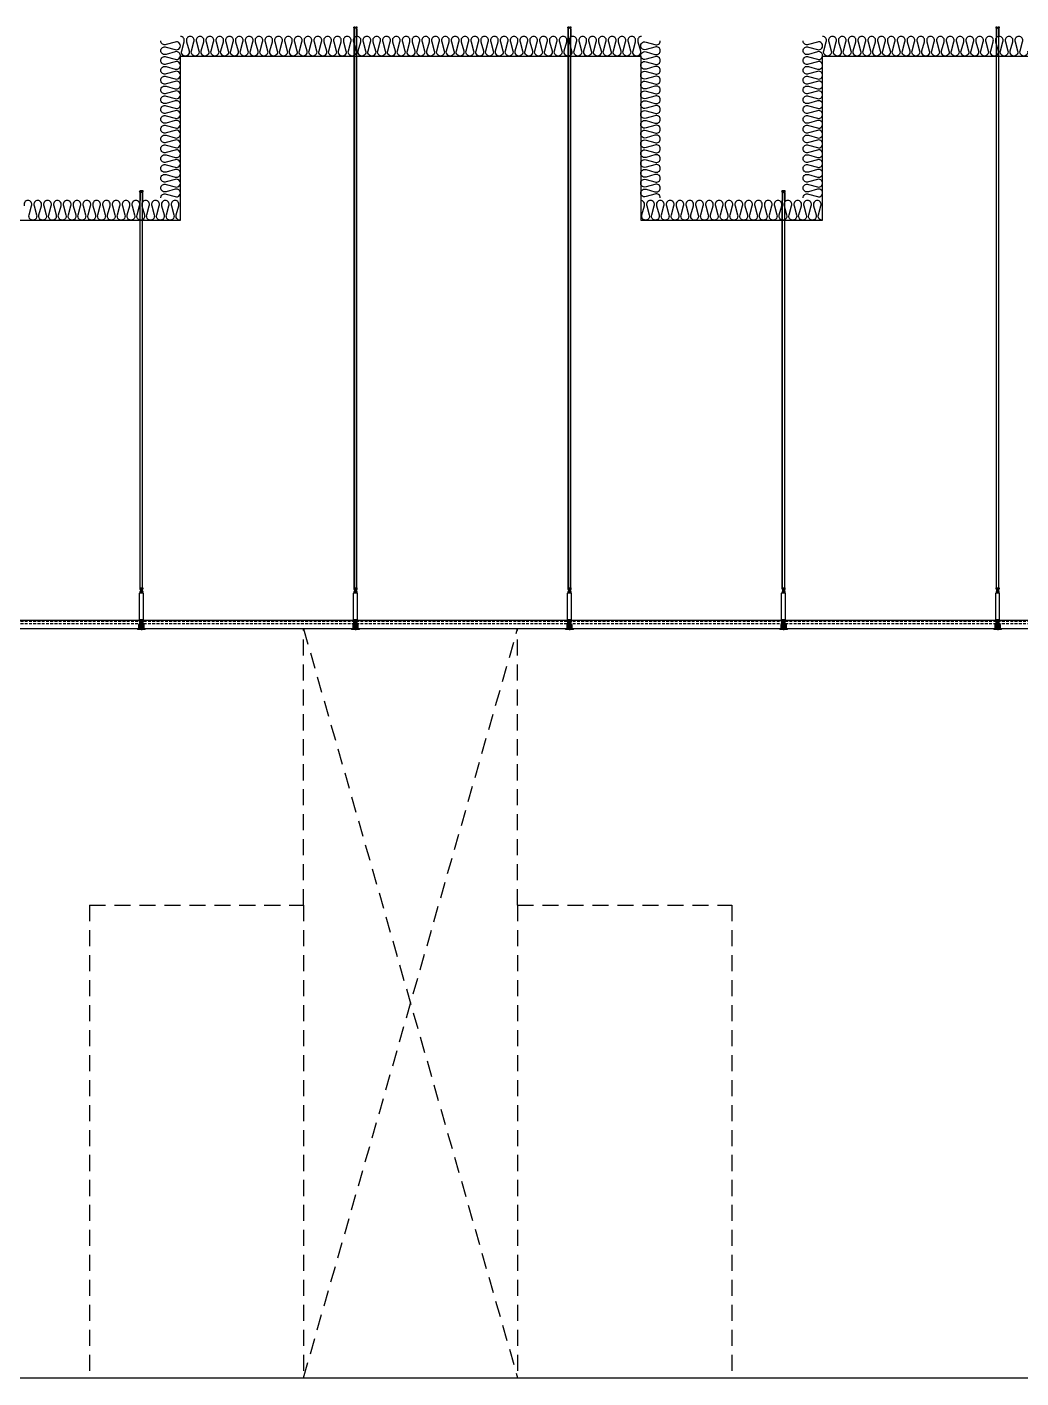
# Model space of a CAD drawing. Header units: millimetres. Extents: x 17311 to 801382, y -242618 to -104888.
# Drawn here: x 309511 to 315082, y -169229 to -161657 of the extents above; entities that cross this region are included whole.
import ezdxf

# ---------------------------------------------------------------- set-up
doc = ezdxf.new("R2010")
doc.units = ezdxf.units.MM
doc.header["$LTSCALE"] = 250
for name, pattern in [('A2', [8, 2, -2, 2, -2]), ('CENTER', [50.8, 31.75, -6.35, 6.35, -6.35]), ('CENTER2', [28.575, 19.05, -3.175, 3.175, -3.175]), ('H1', [1.5, 1, -0.5]), ('HID', [2.8, 1.8, -1]), ('HIDDEN', [9.525, 6.35, -3.175])]:
    doc.linetypes.add(name, pattern=pattern)
for name, color, linetype in [('A-ELE-252', 252, 'Continuous'), ('A-ETC-SERVER', 5, 'H1'), ('A-FIN', 6, 'Continuous'), ('C-1', 252, 'Continuous'), ('C-HANGER', 8, 'Continuous'), ('C-HANGER-C', 8, 'Continuous'), ('C-sec', 252, 'Continuous'), ('C-STL4', 252, 'Continuous'), ('C-STL6', 8, 'Continuous'), ('C-T-BAR MAIN-', 252, 'Continuous'), ('C-삼성엔지니어링_CEILING', 252, 'Continuous'), ('C-압출', 252, 'Continuous'), ('ISL', 251, 'Continuous')]:
    doc.layers.add(name, color=color, linetype=linetype)
doc.layers.add('C-중심선', color=252, linetype='CENTER2', lineweight=20)

# ---------------------------------------------------------------- blocks, each defined once
blk = doc.blocks.new('A$C612ec77b')
at = {"layer": 'A-ELE-252', "linetype": 'HID', "ltscale": 0.2}
for p, q in [((-2400, 2650), (-2400, 4200)), ((-2400, 4200), (-1200, 0)), ((-2400, 0), (-1200, 4200)), ((-1200, 2650), (-1200, 4200)), ((-3600, 2650), (-3600, 0)), ((-3600, 2650), (-2400, 2650)), ((-2400, 2650), (-2400, 0)), ((-1200, 2650), (-1200, 0)), ((-1200, 2650), (0, 2650)), ((0, 2650), (0, 0))]:
    blk.add_line(p, q, dxfattribs=at)
blk = doc.blocks.new('usgh')
at = {"layer": 'C-STL4'}
blk.add_lwpolyline([(1763311, 329517), (1763311, 329599), (1763381, 329599), (1763381, 329517)], close=True, dxfattribs=at)
at = {"layer": 'C-압출', "color": 252, "linetype": 'Continuous', "lineweight": 40, "extrusion": (0, 0, -1)}
for p, q in [((1763325, 329599), (1763322, 329596)), ((1763322, 329596), (1763325, 329592)), ((1763325, 329592), (1763322, 329588)), ((1763322, 329588), (1763325, 329584)), ((1763325, 329584), (1763322, 329580)), ((1763322, 329580), (1763325, 329576)), ((1763325, 329576), (1763322, 329572)), ((1763322, 329572), (1763325, 329568)), ((1763325, 329568), (1763322, 329565)), ((1763322, 329565), (1763325, 329561)), ((1763325, 329561), (1763322, 329557)), ((1763322, 329557), (1763325, 329553)), ((1763325, 329553), (1763322, 329549)), ((1763322, 329549), (1763325, 329545)), ((1763325, 329545), (1763322, 329541)), ((1763364, 329596), (1763368, 329599)), ((1763368, 329592), (1763364, 329596)), ((1763364, 329588), (1763368, 329592)), ((1763368, 329584), (1763364, 329588)), ((1763364, 329580), (1763368, 329584)), ((1763368, 329576), (1763364, 329580)), ((1763364, 329572), (1763368, 329576)), ((1763368, 329568), (1763364, 329572)), ((1763364, 329565), (1763368, 329568)), ((1763368, 329561), (1763364, 329565)), ((1763364, 329557), (1763368, 329561)), ((1763368, 329553), (1763364, 329557)), ((1763364, 329549), (1763368, 329553)), ((1763368, 329545), (1763364, 329549)), ((1763364, 329541), (1763368, 329545)), ((1763325, 329522), (1763320, 329517)), ((1763322, 329541), (1763325, 329538)), ((1763325, 329538), (1763322, 329534)), ((1763322, 329534), (1763325, 329530)), ((1763325, 329530), (1763322, 329526)), ((1763322, 329526), (1763325, 329522)), ((1763363, 329517), (1763368, 329522)), ((1763368, 329538), (1763364, 329541)), ((1763364, 329534), (1763368, 329538)), ((1763368, 329530), (1763364, 329534)), ((1763364, 329526), (1763368, 329530)), ((1763368, 329522), (1763364, 329526))]:
    blk.add_line(p, q, dxfattribs=at)
at = {"layer": 'C-중심선'}
blk.add_line((1763346, 329623), (1763346, 329480), dxfattribs=at)
blk = doc.blocks.new('r6okghj')
at = {"layer": 'C-삼성엔지니어링_CEILING'}
for p, q in [((1770244, 316436), (1770234, 316431)), ((1770244, 316390), (1770234, 316396)), ((1770344, 316436), (1770244, 316436)), ((1770253, 316436), (1770264, 316431)), ((1770253, 316390), (1770264, 316396)), ((1770274, 316436), (1770264, 316431)), ((1770264, 316396), (1770264, 316431)), ((1770274, 316390), (1770264, 316396)), ((1770314, 316436), (1770324, 316431)), ((1770314, 316390), (1770324, 316396)), ((1770334, 316436), (1770324, 316431)), ((1770324, 316396), (1770324, 316431)), ((1770334, 316390), (1770324, 316396)), ((1770344, 316436), (1770354, 316431)), ((1770344, 316390), (1770354, 316396))]:
    blk.add_line(p, q, dxfattribs=at)
for points in [[(1770234, 316431), (1770234, 316396)], [(1770244, 316390), (1770344, 316390)], [(1770354, 316396), (1770354, 316431)]]:
    blk.add_lwpolyline(points, dxfattribs=at)
blk = doc.blocks.new('격자틀-1')
at = {"layer": 'C-HANGER'}
for p, q in [((-16.4, 230.4), (6.3, 230.4)), ((-16.4, 230.4), (-16.4, 228.9)), ((-16.4, 228.9), (6.3, 228.9)), ((6.3, 230.4), (6.3, 228.9))]:
    blk.add_line(p, q, dxfattribs=at)
at = {"layer": 'C-HANGER-C'}
for p, q in [((-16.1, 52.1), (-16.1, 202)), ((6, 202), (-16.1, 202)), ((6, 52.1), (6, 202)), ((6, 52.1), (-16.1, 52.1))]:
    blk.add_line(p, q, dxfattribs=at)
at = {"layer": 'C-STL6', "linetype": 'CENTER2', "ltscale": 20}
blk.add_line((-5, 52.7), (-5, -5), dxfattribs=at)
at = {"layer": 'C-T-BAR MAIN-'}
blk.add_lwpolyline([(-14.3, 41.1), (-14.3, 52.1), (4.2, 52.1), (4.2, 41.1), (2.2, 41.1), (2.2, 50.1), (-12.3, 50.1), (-12.3, 41.1), (-14.3, 41.1)], dxfattribs=at)
at = {"layer": 'C-삼성엔지니어링_CEILING'}
for p, q in [((-14, 202), (-14, 203.8)), ((-12.4, 210.8), (-13.9, 209.9)), ((-12.4, 203.8), (-13.9, 204.7)), ((2.3, 210.8), (-12.4, 210.8)), ((2.3, 203.8), (-12.4, 203.8)), ((-11.1, 210.8), (-9.5, 209.9)), ((-11.1, 203.8), (-9.5, 204.7)), ((-10.7, 220.3), (-2.2, 222)), ((-10.7, 220.3), (-9.9, 221.6)), ((-10.7, 218.1), (1, 220.5)), ((-10.7, 220.3), (-9.9, 219.4)), ((-10.7, 218.1), (-9.9, 219.4)), ((-10.7, 215.9), (1, 218.3)), ((-10.7, 218.1), (-9.9, 217.2)), ((-10.7, 215.9), (-9.9, 217.2)), ((-10.7, 213.7), (1, 216.1)), ((-10.7, 215.9), (-9.9, 215)), ((-10.7, 213.7), (-9.9, 215)), ((-10.7, 213.7), (-9.9, 212.8)), ((-10.4, 213.4), (-10.4, 210.8)), ((-10.3, 222), (-9.9, 221.6)), ((-9.9, 221.6), (-7.6, 222)), ((-9.9, 221.6), (-7.6, 222)), ((-9.9, 219.4), (-0.2, 221.3)), ((-9.9, 219.4), (-0.2, 221.3)), ((-9.9, 217.2), (-0.2, 219.1)), ((-9.9, 217.2), (-0.2, 219.1)), ((-9.9, 215), (-0.2, 216.9)), ((-9.9, 215), (-0.2, 216.9)), ((-9.9, 212.8), (-0.2, 214.7)), ((-9.9, 212.8), (-0.2, 214.7)), ((-8, 210.8), (-9.5, 209.9)), ((-9.5, 204.7), (-9.5, 209.9)), ((-8, 203.8), (-9.5, 204.7)), ((-2.1, 210.8), (-0.6, 209.9)), ((-2.1, 203.8), (-0.6, 204.7)), ((1, 210.8), (-0.6, 209.9)), ((-0.6, 204.7), (-0.6, 209.9)), ((1, 203.8), (-0.6, 204.7)), ((-0.2, 221.3), (0.4, 222)), ((-0.2, 221.3), (1, 220.5)), ((-0.2, 219.1), (1, 220.5)), ((-0.2, 219.1), (1, 218.3)), ((-0.2, 216.9), (1, 218.3)), ((-0.2, 216.9), (1, 216.1)), ((-0.2, 214.7), (1, 216.1)), ((0.3, 215.3), (0.3, 210.8)), ((0.3, 215.3), (0.3, 210.8)), ((2.3, 210.8), (3.8, 209.9)), ((2.3, 203.8), (3.8, 204.7)), ((3.9, 202), (3.9, 203.8))]:
    blk.add_line(p, q, dxfattribs=at)
for points in [[(3.9, 203.8), (-14, 203.8)], [(-13.9, 209.9), (-13.9, 204.7)], [(-12.4, 203.8), (2.3, 203.8)], [(3.8, 204.7), (3.8, 209.9)]]:
    blk.add_lwpolyline(points, dxfattribs=at)
at = {"layer": 'C-압출', "linetype": 'Continuous', "lineweight": 40, "extrusion": (0, 0, -1)}
for p, q in [((-25.1, 0.3), (-25.1, 2.2)), ((-24.8, 2.5), (-12.6, 2.5)), ((-10.1, 0), (-24.8, 0)), ((-12.3, 2.8), (-12.3, 28.3)), ((-10.1, 50), (-8.3, 50)), ((-9.8, 19.7), (-9.8, 18.9)), ((-9.8, 18.9), (-9.2, 18.3)), ((-9.2, 18.3), (-9.8, 17.6)), ((-9.8, 17.6), (-9.2, 17)), ((-9.2, 17), (-9.8, 16.4)), ((-9.8, 16.4), (-9.2, 15.8)), ((-9.2, 15.8), (-9.8, 15.1)), ((-9.8, 15.1), (-9.2, 14.5)), ((-9.2, 14.5), (-9.8, 13.9)), ((-9.8, 13.9), (-9.2, 13.2)), ((-9.2, 13.2), (-9.8, 12.6)), ((-9.8, 12.6), (-9.2, 12)), ((-9.2, 12), (-9.8, 11.4)), ((-9.8, 11.4), (-9.2, 10.8)), ((-9.2, 10.8), (-9.8, 10.1)), ((-9.8, 10.1), (-9.2, 9.5)), ((-9.2, 9.5), (-9.8, 8.9)), ((-9.8, 8.9), (-9.2, 8.2)), ((-9.2, 8.2), (-9.8, 7.6)), ((-9.8, 7.6), (-9.2, 7)), ((-9.2, 7), (-9.8, 6.4)), ((-9.8, 6.4), (-9.2, 5.8)), ((-9.2, 5.8), (-9.8, 5.1)), ((-9.8, 5.1), (-9.2, 4.5)), ((-9.2, 4.5), (-9.8, 3.9)), ((-9.8, 3.9), (-9.2, 3.2)), ((-9.2, 3.2), (-9.8, 2.6)), ((-9.8, 2.6), (-9.2, 2)), ((-9.2, 2), (-9.8, 1.4)), ((-9.8, 1.4), (-9.8, 0.6)), ((-9.8, 0.6), (-9.8, 0.3)), ((-0.6, 20), (-9.5, 20)), ((-8.1, 49.7), (-8.1, 49.5)), ((-2, 49), (-2, 49.7)), ((-1.7, 50), (0.1, 50)), ((-0.9, 17.6), (-0.3, 18.3)), ((-0.3, 17), (-0.9, 17.6)), ((-0.9, 16.4), (-0.3, 17)), ((-0.3, 15.8), (-0.9, 16.4)), ((-0.9, 15.1), (-0.3, 15.8)), ((-0.3, 14.5), (-0.9, 15.1)), ((-0.9, 13.9), (-0.3, 14.5)), ((-0.3, 13.2), (-0.9, 13.9)), ((-0.9, 12.6), (-0.3, 13.2)), ((-0.3, 12), (-0.9, 12.6)), ((-0.9, 11.4), (-0.3, 12)), ((-0.3, 10.8), (-0.9, 11.4)), ((-0.9, 10.1), (-0.3, 10.8)), ((-0.3, 9.5), (-0.9, 10.1)), ((-0.9, 8.9), (-0.3, 9.5)), ((-0.3, 8.2), (-0.9, 8.9)), ((-0.9, 7.6), (-0.3, 8.2)), ((-0.3, 7), (-0.9, 7.6)), ((-0.9, 6.4), (-0.3, 7)), ((-0.3, 5.8), (-0.9, 6.4)), ((-0.9, 5.1), (-0.3, 5.8)), ((-0.3, 4.5), (-0.9, 5.1)), ((-0.9, 3.9), (-0.3, 4.5)), ((-0.3, 3.2), (-0.9, 3.9)), ((-0.9, 2.6), (-0.3, 3.2)), ((-0.3, 2), (-0.9, 2.6)), ((-0.9, 1.4), (-0.3, 2)), ((-0.3, 0.8), (-0.9, 1.4)), ((-0.3, 18.3), (-0.3, 19.7)), ((-0.3, 0.3), (-0.3, 0.8)), ((14.7, 0), (0, 0)), ((2.2, 28.3), (2.2, 2.8)), ((2.5, 2.5), (14.7, 2.5)), ((14.9, 2.2), (14.9, 0.3))]:
    blk.add_line(p, q, dxfattribs=at)
at = {"layer": 'C-압출', "linetype": 'Continuous', "lineweight": 40}
for p, q in [((-12.3, 28.3), (-12.3, 49.7)), ((-12, 50), (-8.3, 50)), ((-9.3, 31.3), (-9.3, 44.7)), ((-9, 45), (-8.3, 45)), ((-9, 31), (-1.1, 31)), ((-8.1, 49.7), (-8.1, 45.3)), ((-2, 49.7), (-2, 45.3)), ((-1.7, 50), (1.9, 50)), ((-1.7, 45), (-1.1, 45)), ((-0.8, 31.3), (-0.8, 44.7)), ((2.2, 28.3), (2.2, 49.7))]:
    blk.add_line(p, q, dxfattribs=at)
at = {"layer": 'C-압출', "linetype": 'Continuous', "lineweight": 40, "extrusion": (0, 0, -1)}
for centre, start, end in [((24.8, 0.3), 270, 0), ((12.6, 2.8), 180, 270), ((10.1, 0.3), 180, 270), ((9.5, 19.7), 0, 90), ((8.3, 49.7), 90, 180), ((1.7, 49.7), 0, 90), ((0.6, 19.7), 90, 180), ((0, 0.3), 270, 0), ((-2.5, 2.8), 270, 0), ((-14.7, 2.2), 90, 180), ((-14.7, 0.3), 180, 270)]:
    blk.add_arc(centre, 0.3, start, end, dxfattribs=at)
at = {"layer": 'C-압출', "linetype": 'Continuous', "lineweight": 40}
for centre, start, end in [((-12, 49.7), 90, 180), ((-9, 44.7), 90, 180), ((-9, 31.3), 180, 270), ((-8.3, 49.7), 0, 90), ((-8.3, 45.3), 270, 0), ((-1.7, 45.3), 180, 270), ((-1.1, 44.7), 0, 90), ((-1.1, 31.3), 270, 0), ((1.9, 49.7), 0, 90)]:
    blk.add_arc(centre, 0.3, start, end, dxfattribs=at)
at = {"layer": 'C-압출'}
blk.add_arc((-1.7, 49.7), 0.3, 90, 180, dxfattribs=at)
at = {"layer": 'C-중심선', "linetype": 'CENTER', "lineweight": 5}
blk.add_line((-14.5, 25.5), (4.4, 25.5), dxfattribs=at)
at = {"layer": 'C-HANGER-C'}
for name, p, xscale, yscale, zscale in [('r6okghj', (-263370.1, -46847), 0.1487691112046762, 0.1487691112046762, 0.1487691112046762), ('usgh', (-176673.6, -32977.4), 0.1001893939418906, 0.1001893939418906, 0.1001893939418906)]:
    blk.add_blockref(name, p, dxfattribs=dict(at, xscale=xscale, yscale=yscale, zscale=zscale))

msp = doc.modelspace()

# ---------------------------------------------------------------- linework, layer by layer
at = {"layer": 'A-FIN'}
for p, q in [((295060.7, -169229.5), (360660.7, -169229.5)), ((297260.7, -169229.5), (327760.7, -169229.5))]:
    msp.add_line(p, q, dxfattribs=at)
at = {"layer": 'C-1', "linetype": 'A2'}
for p, q in [((311343.1, -161662.3), (311342, -161659.5)), ((311346.9, -161666.7), (311342.6, -161656.9)), ((311348.2, -161657.2), (311342.6, -161658.4)), ((311343.1, -161662.3), (311344, -161662)), ((311343.8, -161664), (311344.7, -161663.7)), ((311344.9, -161666.7), (311343.8, -161664)), ((311344.7, -161663.7), (311344, -161662)), ((311344.9, -161709.5), (311344.9, -161666.7)), ((311346.9, -161709.5), (311346.9, -161666.7)), ((311351.8, -161665.9), (311349.2, -161657.7)), ((311351.8, -161665.9), (311354.4, -161657.7)), ((311360.9, -161658.4), (311355.3, -161657.2)), ((311356.6, -161666.7), (311360.9, -161656.9)), ((311356.6, -161666.7), (311356.6, -161709.5)), ((311358.6, -161666.7), (311359.7, -161664)), ((311358.6, -161666.7), (311358.6, -161709.5)), ((311358.8, -161663.7), (311359.5, -161662)), ((311359.7, -161664), (311358.8, -161663.7)), ((311360.4, -161662.3), (311359.5, -161662)), ((311360.4, -161662.3), (311361.5, -161659.5)), ((312543.1, -161662.3), (312542, -161659.5)), ((312546.9, -161666.7), (312542.6, -161656.9)), ((312548.2, -161657.2), (312542.6, -161658.4)), ((312543.1, -161662.3), (312544, -161662)), ((312543.8, -161664), (312544.7, -161663.7)), ((312544.9, -161666.7), (312543.8, -161664)), ((312544.7, -161663.7), (312544, -161662)), ((312544.9, -161709.5), (312544.9, -161666.7)), ((312546.9, -161709.5), (312546.9, -161666.7)), ((312551.8, -161665.9), (312549.2, -161657.7)), ((312551.8, -161665.9), (312554.4, -161657.7)), ((312560.9, -161658.4), (312555.3, -161657.2)), ((312556.6, -161666.7), (312560.9, -161656.9)), ((312556.6, -161666.7), (312556.6, -161709.5)), ((312558.6, -161666.7), (312559.7, -161664)), ((312558.6, -161666.7), (312558.6, -161709.5)), ((312558.8, -161663.7), (312559.5, -161662)), ((312559.7, -161664), (312558.8, -161663.7)), ((312560.4, -161662.3), (312559.5, -161662)), ((312560.4, -161662.3), (312561.5, -161659.5)), ((314943.1, -161662.3), (314942, -161659.5)), ((314946.9, -161666.7), (314942.6, -161656.9)), ((314948.2, -161657.2), (314942.6, -161658.4)), ((314943.1, -161662.3), (314944, -161662)), ((314943.8, -161664), (314944.7, -161663.7)), ((314944.9, -161666.7), (314943.8, -161664)), ((314944.7, -161663.7), (314944, -161662)), ((314944.9, -161709.5), (314944.9, -161666.7)), ((314946.9, -161709.5), (314946.9, -161666.7)), ((314951.8, -161665.9), (314949.2, -161657.7)), ((314951.8, -161665.9), (314954.4, -161657.7)), ((314960.9, -161658.4), (314955.3, -161657.2)), ((314956.6, -161666.7), (314960.9, -161656.9)), ((314956.6, -161666.7), (314956.6, -161709.5)), ((314958.6, -161666.7), (314959.7, -161664)), ((314958.6, -161666.7), (314958.6, -161709.5)), ((314958.8, -161663.7), (314959.5, -161662)), ((314959.7, -161664), (314958.8, -161663.7)), ((314960.4, -161662.3), (314959.5, -161662)), ((314960.4, -161662.3), (314961.5, -161659.5)), ((310143.1, -162582.3), (310142, -162579.5)), ((310146.9, -162586.7), (310142.6, -162576.9)), ((310148.2, -162577.2), (310142.6, -162578.4)), ((310143.1, -162582.3), (310144, -162582)), ((310143.8, -162584), (310144.7, -162583.7)), ((310144.9, -162586.7), (310143.8, -162584)), ((310144.7, -162583.7), (310144, -162582)), ((310159.4, -162574.6), (310144.1, -162574.6)), ((310151.8, -162585.9), (310149.2, -162577.7)), ((310151.8, -162585.9), (310154.4, -162577.7)), ((310160.9, -162578.4), (310155.3, -162577.2)), ((310156.6, -162586.7), (310160.9, -162576.9)), ((310158.6, -162586.7), (310159.7, -162584)), ((310158.8, -162583.7), (310159.5, -162582)), ((310159.7, -162584), (310158.8, -162583.7)), ((310160.4, -162582.3), (310159.5, -162582)), ((310160.4, -162582.3), (310161.5, -162579.5)), ((313743.1, -162582.3), (313742, -162579.5)), ((313746.9, -162586.7), (313742.6, -162576.9)), ((313748.2, -162577.2), (313742.6, -162578.4)), ((313743.1, -162582.3), (313744, -162582)), ((313743.8, -162584), (313744.7, -162583.7)), ((313744.9, -162586.7), (313743.8, -162584)), ((313744.7, -162583.7), (313744, -162582)), ((313759.4, -162574.6), (313744.1, -162574.6)), ((313751.8, -162585.9), (313749.2, -162577.7)), ((313751.8, -162585.9), (313754.4, -162577.7)), ((313760.9, -162578.4), (313755.3, -162577.2)), ((313756.6, -162586.7), (313760.9, -162576.9)), ((313758.6, -162586.7), (313759.7, -162584)), ((313758.8, -162583.7), (313759.5, -162582)), ((313759.7, -162584), (313758.8, -162583.7)), ((313760.4, -162582.3), (313759.5, -162582)), ((313760.4, -162582.3), (313761.5, -162579.5)), ((310144.9, -162629.5), (310144.9, -162586.7)), ((310146.9, -162629.5), (310146.9, -162586.7)), ((310156.6, -162586.7), (310156.6, -162629.5)), ((310158.6, -162586.7), (310158.6, -162629.5)), ((313744.9, -162629.5), (313744.9, -162586.7)), ((313746.9, -162629.5), (313746.9, -162586.7)), ((313756.6, -162586.7), (313756.6, -162629.5)), ((313758.6, -162586.7), (313758.6, -162629.5))]:
    msp.add_line(p, q, dxfattribs=at)
for centre, radius, start, end in [((311342.8, -161659.2), 0.808, 102.52881, 201.80141), ((311348.4, -161658), 0.808, 17.65012, 102.52881), ((311355.1, -161658), 0.808, 77.47119, 162.34988), ((311360.8, -161659.2), 0.808, 338.19859, 77.47119), ((312542.8, -161659.2), 0.808, 102.52881, 201.80141), ((312548.4, -161658), 0.808, 17.65012, 102.52881), ((312555.1, -161658), 0.808, 77.47119, 162.34988), ((312560.8, -161659.2), 0.808, 338.19859, 77.47119), ((314942.8, -161659.2), 0.808, 102.52881, 201.80141), ((314948.4, -161658), 0.808, 17.65012, 102.52881), ((314955.1, -161658), 0.808, 77.47119, 162.34988), ((314960.8, -161659.2), 0.808, 338.19859, 77.47119), ((310142.8, -162579.2), 0.808, 102.52881, 201.80141), ((310144.1, -162576.2), 1.62, 90, 203.42869), ((310148.4, -162578), 0.808, 17.65012, 102.52881), ((310155.1, -162578), 0.808, 77.47119, 162.34988), ((310159.4, -162576.2), 1.62, 336.57131, 90), ((310160.8, -162579.2), 0.808, 338.19859, 77.47119), ((313742.8, -162579.2), 0.808, 102.52881, 201.80141), ((313744.1, -162576.2), 1.62, 90, 203.42869), ((313748.4, -162578), 0.808, 17.65012, 102.52881), ((313755.1, -162578), 0.808, 77.47119, 162.34988), ((313759.4, -162576.2), 1.62, 336.57131, 90), ((313760.8, -162579.2), 0.808, 338.19859, 77.47119)]:
    msp.add_arc(centre, radius, start, end, dxfattribs=at)
at = {"layer": 'C-HANGER'}
for p, q in [((311344.6, -164801.5), (311344.6, -161709.5)), ((311345.5, -164801.5), (311345.5, -161709.5)), ((311358, -164801.5), (311358, -161709.5)), ((311358.9, -164801.5), (311358.9, -161709.5)), ((312544.6, -164801.5), (312544.6, -161709.5)), ((312545.5, -164801.5), (312545.5, -161709.5)), ((312558, -164801.5), (312558, -161709.5)), ((312558.9, -164801.5), (312558.9, -161709.5)), ((314944.6, -164801.5), (314944.6, -161709.5)), ((314945.5, -164801.5), (314945.5, -161709.5)), ((314958, -164801.5), (314958, -161709.5)), ((314958.9, -164801.5), (314958.9, -161709.5)), ((310144.6, -164801.5), (310144.6, -162629.5)), ((310145.5, -164801.5), (310145.5, -162629.5)), ((310158, -164801.5), (310158, -162629.5)), ((310158.9, -164801.5), (310158.9, -162629.5)), ((313744.6, -164801.5), (313744.6, -162629.5)), ((313745.5, -164801.5), (313745.5, -162629.5)), ((313758, -164801.5), (313758, -162629.5)), ((313758.9, -164801.5), (313758.9, -162629.5))]:
    msp.add_line(p, q, dxfattribs=at)
at = {"layer": 'C-sec'}
for points in [[(308965.7, -165028.7), (310137.8, -165028.7, 0.361786), (310138.1, -165028.4), (310138.1, -165006.7), (310138.8, -165006.7), (310138.8, -165029.2, -0.414214), (310138.5, -165029.5), (308965.1, -165029.5, -0.414214), (308964.8, -165029.2), (308964.8, -165006.7), (308965.5, -165006.7), (308965.5, -165028.4, 0.414214), (308965.8, -165028.7)], [(310165.7, -165028.7), (311337.8, -165028.7, 0.361786), (311338.1, -165028.4), (311338.1, -165006.7), (311338.8, -165006.7), (311338.8, -165029.2, -0.414214), (311338.5, -165029.5), (310165.1, -165029.5, -0.414214), (310164.8, -165029.2), (310164.8, -165006.7), (310165.5, -165006.7), (310165.5, -165028.4, 0.414214), (310165.8, -165028.7)], [(311365.7, -165028.7), (312537.8, -165028.7, 0.361786), (312538.1, -165028.4), (312538.1, -165006.7), (312538.8, -165006.7), (312538.8, -165029.2, -0.414214), (312538.5, -165029.5), (311365.1, -165029.5, -0.414214), (311364.8, -165029.2), (311364.8, -165006.7), (311365.5, -165006.7), (311365.5, -165028.4, 0.414214), (311365.8, -165028.7)], [(312565.7, -165028.7), (313737.8, -165028.7, 0.361786), (313738.1, -165028.4), (313738.1, -165006.7), (313738.8, -165006.7), (313738.8, -165029.2, -0.414214), (313738.5, -165029.5), (312565.1, -165029.5, -0.414214), (312564.8, -165029.2), (312564.8, -165006.7), (312565.5, -165006.7), (312565.5, -165028.4, 0.414214), (312565.8, -165028.7)], [(313765.7, -165028.7), (314937.8, -165028.7, 0.361786), (314938.1, -165028.4), (314938.1, -165006.7), (314938.8, -165006.7), (314938.8, -165029.2, -0.414214), (314938.5, -165029.5), (313765.1, -165029.5, -0.414214), (313764.8, -165029.2), (313764.8, -165006.7), (313765.5, -165006.7), (313765.5, -165028.4, 0.414214), (313765.8, -165028.7)], [(314965.7, -165028.7), (316137.8, -165028.7, 0.361786), (316138.1, -165028.4), (316138.1, -165006.7), (316138.8, -165006.7), (316138.8, -165029.2, -0.414214), (316138.5, -165029.5), (314965.1, -165029.5, -0.414214), (314964.8, -165029.2), (314964.8, -165006.7), (314965.5, -165006.7), (314965.5, -165028.4, 0.414214), (314965.8, -165028.7)]]:
    msp.add_lwpolyline(points, format="xyb", dxfattribs=at)
at = {"layer": 'C-STL6'}
msp.add_line((297282.6, -164982), (358438.8, -164982), dxfattribs=at)
at = {"layer": 'C-STL6', "linetype": 'HIDDEN', "ltscale": 0.01}
for p, q in [((297282.6, -164986.9), (358438.8, -164986.9)), ((297282.6, -165000.9), (358438.8, -165000.9))]:
    msp.add_line(p, q, dxfattribs=at)
at = {"layer": 'ISL'}
for points in [[(310260.7, -162614.5, -0.524856), (310290.5, -162593.9), (310340.9, -162607.6, 1.449198), (310340.9, -162566.4), (310290.5, -162580.1, -0.524856), (310260.7, -162559.5, -0.524856), (310290.5, -162538.9), (310340.9, -162552.6, 1.449198), (310340.9, -162511.4), (310290.5, -162525.1, -0.524856), (310260.7, -162504.5, -0.524856), (310290.5, -162483.9), (310340.9, -162497.6, 1.449198), (310340.9, -162456.4), (310290.5, -162470.1, -0.524856), (310260.7, -162449.5, -0.524856), (310290.5, -162428.9), (310340.9, -162442.6, 1.449198), (310340.9, -162401.4), (310290.5, -162415.1, -0.524856), (310260.7, -162394.5, -0.524856), (310290.5, -162373.9), (310340.9, -162387.6, 1.449198), (310340.9, -162346.4), (310290.5, -162360.1, -0.524856), (310260.7, -162339.5, -0.524856), (310290.5, -162318.9), (310340.9, -162332.6, 1.449198), (310340.9, -162291.4), (310290.5, -162305.1, -0.524856), (310260.7, -162284.5, -0.524856), (310290.5, -162263.9), (310340.9, -162277.6, 1.449198), (310340.9, -162236.4), (310290.5, -162250.1, -0.524856), (310260.7, -162229.5, -0.524856), (310290.5, -162208.9), (310340.9, -162222.6, 1.449198), (310340.9, -162181.4), (310290.5, -162195.1, -0.524856), (310260.7, -162174.5, -0.524856), (310290.5, -162153.9), (310340.9, -162167.6, 1.449198), (310340.9, -162126.4), (310290.5, -162140.1, -0.524856), (310260.7, -162119.5, -0.524856), (310290.5, -162098.9), (310340.9, -162112.6, 1.449198), (310340.9, -162071.4), (310290.5, -162085.1, -0.524856), (310260.7, -162064.5, -0.524856), (310290.5, -162043.9), (310340.9, -162057.6, 1.449198), (310340.9, -162016.4), (310290.5, -162030.1, -0.524856), (310260.7, -162009.5, -0.524856), (310290.5, -161988.9), (310340.9, -162002.6, 1.449198), (310340.9, -161961.4), (310290.5, -161975.1, -0.524856), (310260.7, -161954.5, -0.524856), (310290.5, -161933.9), (310340.9, -161947.6, 1.449198), (310340.9, -161906.4), (310290.5, -161920.1, -0.524856), (310260.7, -161899.5, -0.524856), (310290.5, -161878.9), (310340.9, -161892.6, 1.449198), (310340.9, -161851.4), (310290.5, -161865.1, -0.524856), (310260.7, -161844.5, -0.524856), (310290.5, -161823.9), (310340.9, -161837.6, 1.449198), (310340.9, -161796.4), (310290.5, -161810.1, -0.524856), (310260.7, -161789.5, -0.524856), (310290.5, -161768.9), (310340.9, -161782.6, 1.449198), (310340.9, -161741.4), (310290.5, -161755.1, -0.524856), (310260.7, -161734.5)], [(312955.7, -161709.5, 0.524856), (312935.1, -161739.3), (312948.7, -161789.7, -1.449198), (312907.6, -161789.7), (312921.2, -161739.3, 0.524856), (312900.7, -161709.5, 0.524856), (312880.1, -161739.3), (312893.7, -161789.7, -1.449198), (312852.6, -161789.7), (312866.2, -161739.3, 0.524856), (312845.7, -161709.5, 0.524856), (312825.1, -161739.3), (312838.7, -161789.7, -1.449198), (312797.6, -161789.7), (312811.2, -161739.3, 0.524856), (312790.7, -161709.5, 0.524856), (312770.1, -161739.3), (312783.7, -161789.7, -1.449198), (312742.6, -161789.7), (312756.2, -161739.3, 0.524856), (312735.7, -161709.5, 0.524856), (312715.1, -161739.3), (312728.7, -161789.7, -1.449198), (312687.6, -161789.7), (312701.2, -161739.3, 0.524856), (312680.7, -161709.5, 0.524856), (312660.1, -161739.3), (312673.7, -161789.7, -1.449198), (312632.6, -161789.7), (312646.2, -161739.3, 0.524856), (312625.7, -161709.5, 0.524856), (312605.1, -161739.3), (312618.7, -161789.7, -1.449198), (312577.6, -161789.7), (312591.2, -161739.3, 0.524856), (312570.7, -161709.5, 0.524856), (312550.1, -161739.3), (312563.7, -161789.7, -1.449198), (312522.6, -161789.7), (312536.2, -161739.3, 0.524856), (312515.7, -161709.5, 0.524856), (312495.1, -161739.3), (312508.7, -161789.7, -1.449198), (312467.6, -161789.7), (312481.2, -161739.3, 0.524856), (312460.7, -161709.5, 0.524856), (312440.1, -161739.3), (312453.7, -161789.7, -1.449198), (312412.6, -161789.7), (312426.2, -161739.3, 0.524856), (312405.7, -161709.5, 0.524856), (312385.1, -161739.3), (312398.7, -161789.7, -1.449198), (312357.6, -161789.7), (312371.2, -161739.3, 0.524856), (312350.7, -161709.5, 0.524856), (312330.1, -161739.3), (312343.7, -161789.7, -1.449198), (312302.6, -161789.7), (312316.2, -161739.3, 0.524856), (312295.7, -161709.5, 0.524856), (312275.1, -161739.3), (312288.7, -161789.7, -1.449198), (312247.6, -161789.7), (312261.2, -161739.3, 0.524856), (312240.7, -161709.5, 0.524856), (312220.1, -161739.3), (312233.7, -161789.7, -1.449198), (312192.6, -161789.7), (312206.2, -161739.3, 0.524856), (312185.7, -161709.5, 0.524856), (312165.1, -161739.3), (312178.7, -161789.7, -1.449198), (312137.6, -161789.7), (312151.2, -161739.3, 0.524856), (312130.7, -161709.5, 0.524856), (312110.1, -161739.3), (312123.7, -161789.7, -1.449198), (312082.6, -161789.7), (312096.2, -161739.3, 0.524856), (312075.7, -161709.5, 0.524856), (312055.1, -161739.3), (312068.7, -161789.7, -1.449198), (312027.6, -161789.7), (312041.2, -161739.3, 0.524856), (312020.7, -161709.5, 0.524856), (312000.1, -161739.3), (312013.7, -161789.7, -1.449198), (311972.6, -161789.7), (311986.2, -161739.3, 0.524856), (311965.7, -161709.5, 0.524856), (311945.1, -161739.3), (311958.7, -161789.7, -1.449198), (311917.6, -161789.7), (311931.2, -161739.3, 0.524856), (311910.7, -161709.5, 0.524856), (311890.1, -161739.3), (311903.7, -161789.7, -1.449198), (311862.6, -161789.7), (311876.2, -161739.3, 0.524856), (311855.7, -161709.5, 0.524856), (311835.1, -161739.3), (311848.7, -161789.7, -1.449198), (311807.6, -161789.7), (311821.2, -161739.3, 0.524856), (311800.7, -161709.5, 0.524856), (311780.1, -161739.3), (311793.7, -161789.7, -1.449198), (311752.6, -161789.7), (311766.2, -161739.3, 0.524856), (311745.7, -161709.5, 0.524856), (311725.1, -161739.3), (311738.7, -161789.7, -1.449198), (311697.6, -161789.7), (311711.2, -161739.3, 0.524856), (311690.7, -161709.5, 0.524856), (311670.1, -161739.3), (311683.7, -161789.7, -1.449198), (311642.6, -161789.7), (311656.2, -161739.3, 0.524856), (311635.7, -161709.5, 0.524856), (311615.1, -161739.3), (311628.7, -161789.7, -1.449198), (311587.6, -161789.7), (311601.2, -161739.3, 0.524856), (311580.7, -161709.5, 0.524856), (311560.1, -161739.3), (311573.7, -161789.7, -1.449198), (311532.6, -161789.7), (311546.2, -161739.3, 0.524856), (311525.7, -161709.5, 0.524856), (311505.1, -161739.3), (311518.7, -161789.7, -1.449198), (311477.6, -161789.7), (311491.2, -161739.3, 0.524856), (311470.7, -161709.5, 0.524856), (311450.1, -161739.3), (311463.7, -161789.7, -1.449198), (311422.6, -161789.7), (311436.2, -161739.3, 0.524856), (311415.7, -161709.5, 0.524856), (311395.1, -161739.3), (311408.7, -161789.7, -1.449198), (311367.6, -161789.7), (311381.2, -161739.3, 0.524856), (311360.7, -161709.5, 0.524856), (311340.1, -161739.3), (311353.7, -161789.7, -1.449198), (311312.6, -161789.7), (311326.2, -161739.3, 0.524856), (311305.7, -161709.5, 0.524856), (311285.1, -161739.3), (311298.7, -161789.7, -1.449198), (311257.6, -161789.7), (311271.2, -161739.3, 0.524856), (311250.7, -161709.5, 0.524856), (311230.1, -161739.3), (311243.7, -161789.7, -1.449198), (311202.6, -161789.7), (311216.2, -161739.3, 0.524856), (311195.7, -161709.5, 0.524856), (311175.1, -161739.3), (311188.7, -161789.7, -1.449198), (311147.6, -161789.7), (311161.2, -161739.3, 0.524856), (311140.7, -161709.5, 0.524856), (311120.1, -161739.3), (311133.7, -161789.7, -1.449198), (311092.6, -161789.7), (311106.2, -161739.3, 0.524856), (311085.7, -161709.5, 0.524856), (311065.1, -161739.3), (311078.7, -161789.7, -1.449198), (311037.6, -161789.7), (311051.2, -161739.3, 0.524856), (311030.7, -161709.5, 0.524856), (311010.1, -161739.3), (311023.7, -161789.7, -1.449198), (310982.6, -161789.7), (310996.2, -161739.3, 0.524856), (310975.7, -161709.5, 0.524856), (310955.1, -161739.3), (310968.7, -161789.7, -1.449198), (310927.6, -161789.7), (310941.2, -161739.3, 0.524856), (310920.7, -161709.5, 0.524856), (310900.1, -161739.3), (310913.7, -161789.7, -1.449198), (310872.6, -161789.7), (310886.2, -161739.3, 0.524856), (310865.7, -161709.5, 0.524856), (310845.1, -161739.3), (310858.7, -161789.7, -1.449198), (310817.6, -161789.7), (310831.2, -161739.3, 0.524856), (310810.7, -161709.5, 0.524856), (310790.1, -161739.3), (310803.7, -161789.7, -1.449198), (310762.6, -161789.7), (310776.2, -161739.3, 0.524856), (310755.7, -161709.5, 0.524856), (310735.1, -161739.3), (310748.7, -161789.7, -1.449198), (310707.6, -161789.7), (310721.2, -161739.3, 0.524856), (310700.7, -161709.5, 0.524856), (310680.1, -161739.3), (310693.7, -161789.7, -1.449198), (310652.6, -161789.7), (310666.2, -161739.3, 0.524856), (310645.7, -161709.5, 0.524856), (310625.1, -161739.3), (310638.7, -161789.7, -1.449198), (310597.6, -161789.7), (310611.2, -161739.3, 0.524856), (310590.7, -161709.5, 0.524856), (310570.1, -161739.3), (310583.7, -161789.7, -1.449198), (310542.6, -161789.7), (310556.2, -161739.3, 0.524856), (310535.7, -161709.5, 0.524856), (310515.1, -161739.3), (310528.7, -161789.7, -1.449198), (310487.6, -161789.7), (310501.2, -161739.3, 0.524856), (310480.7, -161709.5, 0.524856), (310460.1, -161739.3), (310473.7, -161789.7, -1.449198), (310432.6, -161789.7), (310446.2, -161739.3, 0.524856), (310425.7, -161709.5, 0.524856), (310405.1, -161739.3), (310418.7, -161789.7, -1.449198), (310377.6, -161789.7), (310391.2, -161739.3, 0.524856), (310370.7, -161709.5)], [(313060.7, -162614.5, 0.524856), (313030.9, -162593.9), (312980.5, -162607.6, -1.449198), (312980.5, -162566.4), (313030.9, -162580.1, 0.524856), (313060.7, -162559.5, 0.524856), (313030.9, -162538.9), (312980.5, -162552.6, -1.449198), (312980.5, -162511.4), (313030.9, -162525.1, 0.524856), (313060.7, -162504.5, 0.524856), (313030.9, -162483.9), (312980.5, -162497.6, -1.449198), (312980.5, -162456.4), (313030.9, -162470.1, 0.524856), (313060.7, -162449.5, 0.524856), (313030.9, -162428.9), (312980.5, -162442.6, -1.449198), (312980.5, -162401.4), (313030.9, -162415.1, 0.524856), (313060.7, -162394.5, 0.524856), (313030.9, -162373.9), (312980.5, -162387.6, -1.449198), (312980.5, -162346.4), (313030.9, -162360.1, 0.524856), (313060.7, -162339.5, 0.524856), (313030.9, -162318.9), (312980.5, -162332.6, -1.449198), (312980.5, -162291.4), (313030.9, -162305.1, 0.524856), (313060.7, -162284.5, 0.524856), (313030.9, -162263.9), (312980.5, -162277.6, -1.449198), (312980.5, -162236.4), (313030.9, -162250.1, 0.524856), (313060.7, -162229.5, 0.524856), (313030.9, -162208.9), (312980.5, -162222.6, -1.449198), (312980.5, -162181.4), (313030.9, -162195.1, 0.524856), (313060.7, -162174.5, 0.524856), (313030.9, -162153.9), (312980.5, -162167.6, -1.449198), (312980.5, -162126.4), (313030.9, -162140.1, 0.524856), (313060.7, -162119.5, 0.524856), (313030.9, -162098.9), (312980.5, -162112.6, -1.449198), (312980.5, -162071.4), (313030.9, -162085.1, 0.524856), (313060.7, -162064.5, 0.524856), (313030.9, -162043.9), (312980.5, -162057.6, -1.449198), (312980.5, -162016.4), (313030.9, -162030.1, 0.524856), (313060.7, -162009.5, 0.524856), (313030.9, -161988.9), (312980.5, -162002.6, -1.449198), (312980.5, -161961.4), (313030.9, -161975.1, 0.524856), (313060.7, -161954.5, 0.524856), (313030.9, -161933.9), (312980.5, -161947.6, -1.449198), (312980.5, -161906.4), (313030.9, -161920.1, 0.524856), (313060.7, -161899.5, 0.524856), (313030.9, -161878.9), (312980.5, -161892.6, -1.449198), (312980.5, -161851.4), (313030.9, -161865.1, 0.524856), (313060.7, -161844.5, 0.524856), (313030.9, -161823.9), (312980.5, -161837.6, -1.449198), (312980.5, -161796.4), (313030.9, -161810.1, 0.524856), (313060.7, -161789.5, 0.524856), (313030.9, -161768.9), (312980.5, -161782.6, -1.449198), (312980.5, -161741.4), (313030.9, -161755.1, 0.524856), (313060.7, -161734.5)], [(313860.7, -162614.5, -0.524856), (313890.5, -162593.9), (313940.9, -162607.6, 1.449198), (313940.9, -162566.4), (313890.5, -162580.1, -0.524856), (313860.7, -162559.5, -0.524856), (313890.5, -162538.9), (313940.9, -162552.6, 1.449198), (313940.9, -162511.4), (313890.5, -162525.1, -0.524856), (313860.7, -162504.5, -0.524856), (313890.5, -162483.9), (313940.9, -162497.6, 1.449198), (313940.9, -162456.4), (313890.5, -162470.1, -0.524856), (313860.7, -162449.5, -0.524856), (313890.5, -162428.9), (313940.9, -162442.6, 1.449198), (313940.9, -162401.4), (313890.5, -162415.1, -0.524856), (313860.7, -162394.5, -0.524856), (313890.5, -162373.9), (313940.9, -162387.6, 1.449198), (313940.9, -162346.4), (313890.5, -162360.1, -0.524856), (313860.7, -162339.5, -0.524856), (313890.5, -162318.9), (313940.9, -162332.6, 1.449198), (313940.9, -162291.4), (313890.5, -162305.1, -0.524856), (313860.7, -162284.5, -0.524856), (313890.5, -162263.9), (313940.9, -162277.6, 1.449198), (313940.9, -162236.4), (313890.5, -162250.1, -0.524856), (313860.7, -162229.5, -0.524856), (313890.5, -162208.9), (313940.9, -162222.6, 1.449198), (313940.9, -162181.4), (313890.5, -162195.1, -0.524856), (313860.7, -162174.5, -0.524856), (313890.5, -162153.9), (313940.9, -162167.6, 1.449198), (313940.9, -162126.4), (313890.5, -162140.1, -0.524856), (313860.7, -162119.5, -0.524856), (313890.5, -162098.9), (313940.9, -162112.6, 1.449198), (313940.9, -162071.4), (313890.5, -162085.1, -0.524856), (313860.7, -162064.5, -0.524856), (313890.5, -162043.9), (313940.9, -162057.6, 1.449198), (313940.9, -162016.4), (313890.5, -162030.1, -0.524856), (313860.7, -162009.5, -0.524856), (313890.5, -161988.9), (313940.9, -162002.6, 1.449198), (313940.9, -161961.4), (313890.5, -161975.1, -0.524856), (313860.7, -161954.5, -0.524856), (313890.5, -161933.9), (313940.9, -161947.6, 1.449198), (313940.9, -161906.4), (313890.5, -161920.1, -0.524856), (313860.7, -161899.5, -0.524856), (313890.5, -161878.9), (313940.9, -161892.6, 1.449198), (313940.9, -161851.4), (313890.5, -161865.1, -0.524856), (313860.7, -161844.5, -0.524856), (313890.5, -161823.9), (313940.9, -161837.6, 1.449198), (313940.9, -161796.4), (313890.5, -161810.1, -0.524856), (313860.7, -161789.5, -0.524856), (313890.5, -161768.9), (313940.9, -161782.6, 1.449198), (313940.9, -161741.4), (313890.5, -161755.1, -0.524856), (313860.7, -161734.5)], [(315118.7, -161789.7, -1.449198), (315077.6, -161789.7), (315091.2, -161739.3, 0.524856), (315070.7, -161709.5, 0.524856), (315050.1, -161739.3), (315063.7, -161789.7, -1.449198), (315022.6, -161789.7), (315036.2, -161739.3, 0.524856), (315015.7, -161709.5, 0.524856), (314995.1, -161739.3), (315008.7, -161789.7, -1.449198), (314967.6, -161789.7), (314981.2, -161739.3, 0.524856), (314960.7, -161709.5, 0.524856), (314940.1, -161739.3), (314953.7, -161789.7, -1.449198), (314912.6, -161789.7), (314926.2, -161739.3, 0.524856), (314905.7, -161709.5, 0.524856), (314885.1, -161739.3), (314898.7, -161789.7, -1.449198), (314857.6, -161789.7), (314871.2, -161739.3, 0.524856), (314850.7, -161709.5, 0.524856), (314830.1, -161739.3), (314843.7, -161789.7, -1.449198), (314802.6, -161789.7), (314816.2, -161739.3, 0.524856), (314795.7, -161709.5, 0.524856), (314775.1, -161739.3), (314788.7, -161789.7, -1.449198), (314747.6, -161789.7), (314761.2, -161739.3, 0.524856), (314740.7, -161709.5, 0.524856), (314720.1, -161739.3), (314733.7, -161789.7, -1.449198), (314692.6, -161789.7), (314706.2, -161739.3, 0.524856), (314685.7, -161709.5, 0.524856), (314665.1, -161739.3), (314678.7, -161789.7, -1.449198), (314637.6, -161789.7), (314651.2, -161739.3, 0.524856), (314630.7, -161709.5, 0.524856), (314610.1, -161739.3), (314623.7, -161789.7, -1.449198), (314582.6, -161789.7), (314596.2, -161739.3, 0.524856), (314575.7, -161709.5, 0.524856), (314555.1, -161739.3), (314568.7, -161789.7, -1.449198), (314527.6, -161789.7), (314541.2, -161739.3, 0.524856), (314520.7, -161709.5, 0.524856), (314500.1, -161739.3), (314513.7, -161789.7, -1.449198), (314472.6, -161789.7), (314486.2, -161739.3, 0.524856), (314465.7, -161709.5, 0.524856), (314445.1, -161739.3), (314458.7, -161789.7, -1.449198), (314417.6, -161789.7), (314431.2, -161739.3, 0.524856), (314410.7, -161709.5, 0.524856), (314390.1, -161739.3), (314403.7, -161789.7, -1.449198), (314362.6, -161789.7), (314376.2, -161739.3, 0.524856), (314355.7, -161709.5, 0.524856), (314335.1, -161739.3), (314348.7, -161789.7, -1.449198), (314307.6, -161789.7), (314321.2, -161739.3, 0.524856), (314300.7, -161709.5, 0.524856), (314280.1, -161739.3), (314293.7, -161789.7, -1.449198), (314252.6, -161789.7), (314266.2, -161739.3, 0.524856), (314245.7, -161709.5, 0.524856), (314225.1, -161739.3), (314238.7, -161789.7, -1.449198), (314197.6, -161789.7), (314211.2, -161739.3, 0.524856), (314190.7, -161709.5, 0.524856), (314170.1, -161739.3), (314183.7, -161789.7, -1.449198), (314142.6, -161789.7), (314156.2, -161739.3, 0.524856), (314135.7, -161709.5, 0.524856), (314115.1, -161739.3), (314128.7, -161789.7, -1.449198), (314087.6, -161789.7), (314101.2, -161739.3, 0.524856), (314080.7, -161709.5, 0.524856), (314060.1, -161739.3), (314073.7, -161789.7, -1.449198), (314032.6, -161789.7), (314046.2, -161739.3, 0.524856), (314025.7, -161709.5, 0.524856), (314005.1, -161739.3), (314018.7, -161789.7, -1.449198), (313977.6, -161789.7), (313991.2, -161739.3, 0.524856), (313970.7, -161709.5)], [(310368.2, -162739.5, -0.524933), (310347.6, -162709.7), (310361.2, -162659.3, 0.524856), (310340.7, -162629.5, 0.524856), (310320.1, -162659.3), (310333.7, -162709.7, -1.449198), (310292.6, -162709.7), (310306.2, -162659.3, 0.524856), (310285.7, -162629.5, 0.524856), (310265.1, -162659.3), (310278.7, -162709.7, -1.449198), (310237.6, -162709.7), (310251.2, -162659.3, 0.524856), (310230.7, -162629.5, 0.524856), (310210.1, -162659.3), (310223.7, -162709.7, -1.449198), (310182.6, -162709.7), (310196.2, -162659.3, 0.524856), (310175.7, -162629.5, 0.524856), (310155.1, -162659.3), (310168.7, -162709.7, -1.449198), (310127.6, -162709.7), (310141.2, -162659.3, 0.524856), (310120.7, -162629.5, 0.524856), (310100.1, -162659.3), (310113.7, -162709.7, -1.449198), (310072.6, -162709.7), (310086.2, -162659.3, 0.524856), (310065.7, -162629.5, 0.524856), (310045.1, -162659.3), (310058.7, -162709.7, -1.449198), (310017.6, -162709.7), (310031.2, -162659.3, 0.524856), (310010.7, -162629.5, 0.524856), (309990.1, -162659.3), (310003.7, -162709.7, -1.449198), (309962.6, -162709.7), (309976.2, -162659.3, 0.524856), (309955.7, -162629.5, 0.524856), (309935.1, -162659.3), (309948.7, -162709.7, -1.449198), (309907.6, -162709.7), (309921.2, -162659.3, 0.524856), (309900.7, -162629.5, 0.524856), (309880.1, -162659.3), (309893.7, -162709.7, -1.449198), (309852.6, -162709.7), (309866.2, -162659.3, 0.524856), (309845.7, -162629.5, 0.524856), (309825.1, -162659.3), (309838.7, -162709.7, -1.449198), (309797.6, -162709.7), (309811.2, -162659.3, 0.524856), (309790.7, -162629.5, 0.524856), (309770.1, -162659.3), (309783.7, -162709.7, -1.449198), (309742.6, -162709.7), (309756.2, -162659.3, 0.524856), (309735.7, -162629.5, 0.524856), (309715.1, -162659.3), (309728.7, -162709.7, -1.449198), (309687.6, -162709.7), (309701.2, -162659.3, 0.524856), (309680.7, -162629.5, 0.524856), (309660.1, -162659.3), (309673.7, -162709.7, -0.524933), (309653.2, -162739.5, -0.524933), (309632.6, -162709.7), (309646.2, -162659.3, 0.524856), (309625.7, -162629.5, 0.524856), (309605.1, -162659.3), (309618.7, -162709.7, -1.449198), (309577.6, -162709.7), (309591.2, -162659.3, 0.524856), (309570.7, -162629.5, 0.524856), (309550.1, -162659.3), (309563.7, -162709.7, -1.449198), (309522.6, -162709.7), (309536.2, -162659.3, 0.524856), (309515.7, -162629.5, 0.524856), (309495.1, -162659.3)], [(313968.2, -162739.5, -0.524933), (313947.6, -162709.7), (313961.2, -162659.3, 0.524856), (313940.7, -162629.5, 0.524856), (313920.1, -162659.3), (313933.7, -162709.7, -1.449198), (313892.6, -162709.7), (313906.2, -162659.3, 0.524856), (313885.7, -162629.5, 0.524856), (313865.1, -162659.3), (313878.7, -162709.7, -1.449198), (313837.6, -162709.7), (313851.2, -162659.3, 0.524856), (313830.7, -162629.5, 0.524856), (313810.1, -162659.3), (313823.7, -162709.7, -1.449198), (313782.6, -162709.7), (313796.2, -162659.3, 0.524856), (313775.7, -162629.5, 0.524856), (313755.1, -162659.3), (313768.7, -162709.7, -1.449198), (313727.6, -162709.7), (313741.2, -162659.3, 0.524856), (313720.7, -162629.5, 0.524856), (313700.1, -162659.3), (313713.7, -162709.7, -1.449198), (313672.6, -162709.7), (313686.2, -162659.3, 0.524856), (313665.7, -162629.5, 0.524856), (313645.1, -162659.3), (313658.7, -162709.7, -1.449198), (313617.6, -162709.7), (313631.2, -162659.3, 0.524856), (313610.7, -162629.5, 0.524856), (313590.1, -162659.3), (313603.7, -162709.7, -1.449198), (313562.6, -162709.7), (313576.2, -162659.3, 0.524856), (313555.7, -162629.5, 0.524856), (313535.1, -162659.3), (313548.7, -162709.7, -1.449198), (313507.6, -162709.7), (313521.2, -162659.3, 0.524856), (313500.7, -162629.5, 0.524856), (313480.1, -162659.3), (313493.7, -162709.7, -1.449198), (313452.6, -162709.7), (313466.2, -162659.3, 0.524856), (313445.7, -162629.5, 0.524856), (313425.1, -162659.3), (313438.7, -162709.7, -1.449198), (313397.6, -162709.7), (313411.2, -162659.3, 0.524856), (313390.7, -162629.5, 0.524856), (313370.1, -162659.3), (313383.7, -162709.7, -1.449198), (313342.6, -162709.7), (313356.2, -162659.3, 0.524856), (313335.7, -162629.5, 0.524856), (313315.1, -162659.3), (313328.7, -162709.7, -1.449198), (313287.6, -162709.7), (313301.2, -162659.3, 0.524856), (313280.7, -162629.5, 0.524856), (313260.1, -162659.3), (313273.7, -162709.7, -0.524933), (313253.2, -162739.5, -0.524933), (313232.6, -162709.7), (313246.2, -162659.3, 0.524856), (313225.7, -162629.5, 0.524856), (313205.1, -162659.3), (313218.7, -162709.7, -1.449198), (313177.6, -162709.7), (313191.2, -162659.3, 0.524856), (313170.7, -162629.5, 0.524856), (313150.1, -162659.3), (313163.7, -162709.7, -1.449198), (313122.6, -162709.7), (313136.2, -162659.3, 0.524856), (313115.7, -162629.5, 0.524856), (313095.1, -162659.3), (313108.7, -162709.7, -1.449198), (313067.6, -162709.7), (313081.2, -162659.3, 0.524856), (313060.7, -162629.5, 0.524856), (313040.1, -162659.3), (313053.7, -162709.7, -1.449198), (313012.6, -162709.7), (313026.2, -162659.3, 0.524856), (313005.7, -162629.5, 0.524856), (312985.1, -162659.3), (312998.7, -162709.7, -1.449198), (312957.6, -162709.7), (312971.2, -162659.3, 0.524856), (312950.7, -162629.5)]]:
    msp.add_lwpolyline(points, format="xyb", dxfattribs=at)
msp.add_lwpolyline([(309350.7, -162739.5), (310370.7, -162739.5), (310370.7, -161819.5), (312950.7, -161819.5), (312950.7, -162739.5), (313970.7, -162739.5), (313970.7, -161819.5), (316550.7, -161819.5), (316550.7, -162739.5), (317570.7, -162739.5), (317570.7, -161819.5), (320150.7, -161819.5), (320150.7, -162739.5), (321170.7, -162739.5), (321170.7, -161819.5), (323750.7, -161819.5), (323750.7, -162739.5), (324770.7, -162739.5), (324770.7, -161819.5), (327350.7, -161819.5), (327350.7, -162739.5), (328370.7, -162739.5)], dxfattribs=at)

# ---------------------------------------------------------------- block references
at = {"layer": 'A-ETC-SERVER'}
msp.add_blockref('A$C612ec77b', (313460.7, -169229.5), dxfattribs=at)
at = {"layer": 'C-sec'}
for p in [(310156.8, -165032), (311356.8, -165032), (312556.8, -165032), (313756.8, -165032), (314956.8, -165032)]:
    msp.add_blockref('격자틀-1', p, dxfattribs=at)

doc.saveas('drawing.dxf')
